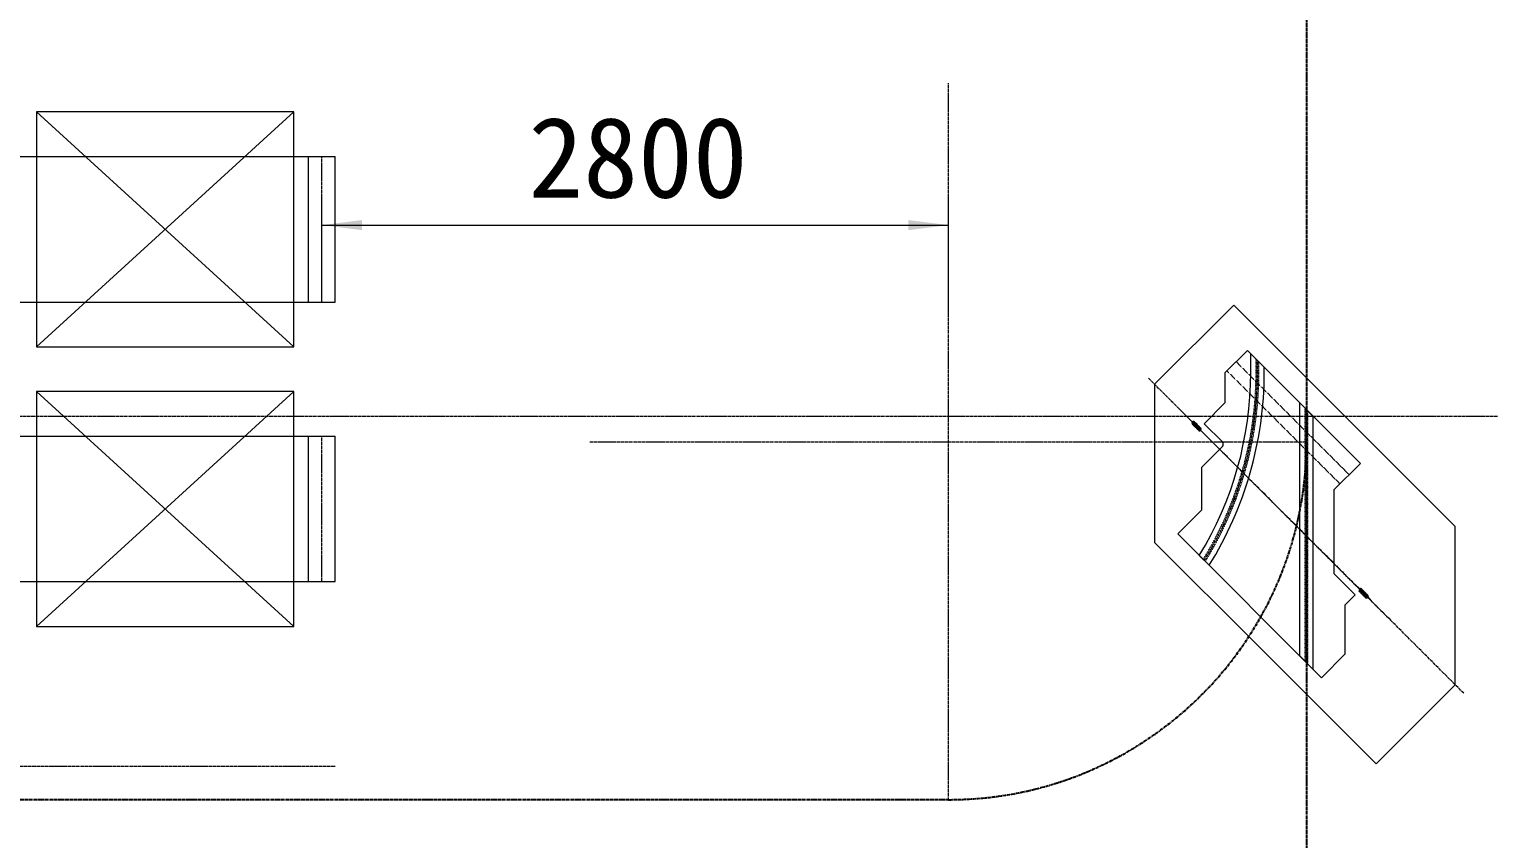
# Model space of a CAD drawing. Header units: millimetres. Extents: x -50460 to 50460, y -35640 to 35640.
# Drawn here: x 13398 to 19920, y -10690 to -7070 of the extents above; entities that cross this region are included whole.
import ezdxf

# ---------------------------------------------------------------- set-up
doc = ezdxf.new("R2010")
doc.units = ezdxf.units.MM
for name, pattern in [('双点画线', [22, 12, -2, 2, -2, 2, -2]), ('点画线', [18, 12, -2, 2, -2]), ('虚线', [2, 1, -1])]:
    doc.linetypes.add(name, pattern=pattern)
doc.layers.get('0').update_dxf_attribs({"lineweight": 35})
for name, color, linetype, lineweight in [('7', 30, '双点画线', 18), ('EB0', 7, 'Continuous', 15), ('EB0_1', 7, 'Continuous', 15), ('PALLET', 4, 'Continuous', 18), ('RackFrame', 5, 'Continuous', 18), ('中心线层', 1, '点画线', 18), ('尺寸线层', 4, 'Continuous', 18), ('粗实线层', 7, 'Continuous', 15), ('粗实线层_1', 7, 'Continuous', 15), ('细线', 7, 'Continuous', 18), ('虚线层', 100, '虚线', 18)]:
    doc.layers.add(name, color=color, linetype=linetype, lineweight=lineweight)
doc.styles.get("Standard").update_dxf_attribs({"font": ''})
doc.styles.get('Standard').set_extended_font_data('宋体')
doc.dimstyles.new('AM_DEMATIC$0', dxfattribs={"dimscale": 120, "dimtxt": 3, "dimasz": 1.5, "dimexe": 1, "dimexo": 0, "dimgap": 1, "dimtad": 1, "dimdsep": 46, "dimtxsty": 'Standard', "dimblk": '_CAXARROW', "dimcen": 0, "dimdle": 3, "dimclrd": 256, "dimclre": 256, "dimclrt": 2, "dimadec": 0, "dimazin": 2, "dimtfac": 0.707107, "dimtdec": 3, "dimtmove": 0, "dimatfit": 3, "dimfxl": 1, "dimfrac": 2, "dimtolj": 1, "dimlwd": 18, "dimarcsym": 0})

# ---------------------------------------------------------------- blocks, each defined once
blk = doc.blocks.new('*X353')
at = {"layer": 'PALLET', "linetype": 'Continuous', "lineweight": 18}
for p, q in [((1835, 150), (685, 1200)), ((1835, 1200), (685, 150))]:
    blk.add_line(p, q, dxfattribs=at)
blk.add_lwpolyline([(1835, 1200), (685, 1200), (685, 150), (1835, 150), (1835, 1200)], dxfattribs=at)
blk = doc.blocks.new('*X385')
at = {"layer": 'PALLET', "linetype": 'Continuous', "lineweight": 18}
for p, q in [((1835, 150), (685, 1200)), ((1835, 1200), (685, 150))]:
    blk.add_line(p, q, dxfattribs=at)
blk.add_lwpolyline([(1835, 1200), (685, 1200), (685, 150), (1835, 150), (1835, 1200)], dxfattribs=at)
blk = doc.blocks.new('*X513')
at = {"layer": '尺寸线层', "linetype": 'Continuous', "lineweight": 18, "transparency": 16777216}
for points in [[(22089.9, -1589.7), (22112.4, -1769.7), (22067.4, -1769.7)], [(22089.9, -15589.7), (22112.4, -15409.7), (22067.4, -15409.7)]]:
    blk.add_hatch(color=256, dxfattribs=at).paths.add_polyline_path(points, flags=0)
at = {"layer": '尺寸线层', "transparency": 16777216}
for p, q in [((14580.3, -1589.7), (22209.9, -1589.7)), ((14580.3, -15589.7), (22209.9, -15589.7))]:
    blk.add_line(p, q, dxfattribs=at)
at = {"layer": '尺寸线层', "linetype": 'Continuous', "lineweight": 18, "transparency": 16777216}
blk.add_line((22089.9, -1589.7), (22089.9, -15589.7), dxfattribs=at)
at = {"layer": '尺寸线层', "color": 2, "transparency": 16777216, "insert": (21789.9, -8576.7), "char_height": 360, "width": 2392, "attachment_point": 5, "rotation": 90, "line_spacing_factor": 1.37}
blk.add_mtext('14000', dxfattribs=at)
blk = doc.blocks.new('_CAXARROW')
blk.add_hatch(color=0).paths.add_polyline_path([(0, 0), (-1, 0.125), (-1, -0.125)], flags=0)
blk = doc.blocks.new('*X640')
at = {"layer": '中心线层'}
blk.add_line((353.6, 353.6), (-1055.4, 1762.5), dxfattribs=at)
at = {"layer": '粗实线层_1'}
for p, q in [((-1027.9, 1735), (-674.3, 2088.6)), ((-674.3, 2088.6), (315.6, 1098.6)), ((-1027.9, 1735), (-1027.9, 1027.9)), ((315.6, 391.5), (315.6, 1098.6)), ((-568.3, 568.3), (-1027.9, 1027.9)), ((-37.9, 37.9), (-568.3, 568.3)), ((315.6, 391.5), (-37.9, 37.9))]:
    blk.add_line(p, q, dxfattribs=at)
blk = doc.blocks.new('*X642')
at = {"layer": 'EB0'}
for p, q in [((247, 878.7), (247, 962.8)), ((307.4, 878.7), (307.4, 902.5))]:
    blk.add_line(p, q, dxfattribs=at)
at = {"layer": '中心线层'}
blk.add_line((277.2, 875.7), (277.2, 932.7), dxfattribs=at)
at = {"layer": '中心线层', "linetype": '点画线', "lineweight": 18}
blk.add_arc((-1322.8, 878.7), 1600, 328.35428, 0, dxfattribs=at)
at = {"layer": '粗实线层'}
for p, q in [((307.4, 902.5), (247, 962.8)), ((61.2, 17.3), (17.3, 61.1))]:
    blk.add_line(p, q, dxfattribs=at)
for radius, start in [(1569.8, 328.61578), (1630.2, 328.10273)]:
    blk.add_arc((-1322.8, 878.7), radius, start, 0, dxfattribs=at)
at = {"layer": '虚线层', "linetype": '虚线', "lineweight": 18}
for p, q in [((271, 878.7), (271, 938.8)), ((283.3, 878.7), (283.3, 926.5))]:
    blk.add_line(p, q, dxfattribs=at)
for radius, start, end in [(1593.8, 328.40677, 0), (1606.2, 328.30221, 360)]:
    blk.add_arc((-1322.8, 878.7), radius, start, end, dxfattribs=at)
blk = doc.blocks.new('*X643')
at = {"layer": 'EB0'}
for p, q in [((23.8, 84.2), (23.8, 1215.5)), ((84.2, 23.8), (84.2, 1155.2))]:
    blk.add_line(p, q, dxfattribs=at)
at = {"layer": '中心线层'}
blk.add_line((54, 54), (54, 1185.4), dxfattribs=at)
at = {"layer": '粗实线层'}
for p, q in [((23.8, 1215.5), (84.2, 1155.2)), ((84.2, 23.8), (23.8, 84.2))]:
    blk.add_line(p, q, dxfattribs=at)
at = {"layer": '虚线层', "linetype": '虚线', "lineweight": 18}
for p, q in [((47.8, 60.1), (47.8, 1191.5)), ((60.1, 47.8), (60.1, 1179.2))]:
    blk.add_line(p, q, dxfattribs=at)
blk = doc.blocks.new('*X644')
at = {"layer": '7', "linetype": '双点画线', "lineweight": 25}
for p, q in [((6.3, 6.3), (18.9, -6.3)), ((6.3, -6.3), (18.9, 6.3)), ((12, 2), (15.6, -4.2)), ((20.1, 0), (12.6, -7.5)), ((20.8, -0.7), (13.3, -8.2)), ((15.6, -5.1), (15.2, -5.4)), ((15.3, -2.7), (27.9, -15.3)), ((15.3, -15.3), (27.9, -2.7)), ((15.3, -2.7), (27.9, -15.3)), ((15.3, -15.3), (27.9, -2.7)), ((19.8, -7.7), (17.5, -7)), ((18.3, -12), (26.9, -21.3)), ((20.2, -7.2), (19.6, -4.9)), ((22.5, -11), (23, -11.5)), ((28.4, -18.6), (22.9, -13.5)), ((23.6, -9.9), (24.1, -10.4)), ((24.3, -11.7), (36.9, -24.3)), ((24.3, -24.3), (36.9, -11.7)), ((24.6, -5.7), (33.9, -14.3)), ((31.1, -15.8), (26.1, -10.3)), ((33.2, -20.6), (45.8, -33.2)), ((33.2, -33.2), (45.8, -20.6))]:
    blk.add_line(p, q, dxfattribs=at)
at = {"layer": '7', "linetype": 'Continuous', "lineweight": 35}
for p, q in [((11.4, 2.2), (11, 2.5)), ((15.2, -5.4), (11.2, 1.5)), ((11.4, 2.2), (11.3, 2.6)), ((15.6, -5.1), (11.4, 2.2)), ((15.6, -4.2), (15.2, -4.4))]:
    blk.add_line(p, q, dxfattribs=at)
at = {"layer": '7', "linetype": '双点画线', "lineweight": 25}
for centre, radius in [((12.6, 0), 2.23), ((21.6, -9), 2.23), ((21.6, -9), 2.23), ((30.6, -18), 2.22), ((39.5, -26.9), 2.23)]:
    blk.add_circle(centre, radius, dxfattribs=at)
for centre, radius, start, end in [((12.6, 0), 5.91, 32.95359, 237.04641), ((41, 19.4), 28.5, 214.07913, 235.92087), ((-6.8, -28.4), 28.5, 34.07913, 55.92087), ((21.6, -9), 5.91, 32.95359, 237.04641), ((21.6, -9), 4.5, 154.49925, 225), ((2.1, -37.4), 28.5, 34.07913, 55.92087), ((21.6, -9), 2.22, 143.37118, 293.73713), ((21.6, -9), 4.5, 45, 115.50075), ((21.6, -9), 2.22, 336.26287, 126.62882), ((24, -12.6), 1.48, 135, 217.41557), ((25.2, -11.4), 1.48, 52.58443, 135), ((30.6, -18), 5.9, 212.95359, 57.04641), ((50, 10.5), 28.5, 214.07913, 235.92087), ((30.6, -18), 5, 222.27004, 47.72996), ((11.1, -46.4), 28.5, 34.07913, 55.92087), ((30.6, -18), 2.23, 135, 74.62113), ((30.6, -18), 2.23, 195.37887, 74.62113), ((39.5, -26.9), 5.9, 212.95359, 57.04641), ((59, 1.5), 28.5, 214.07913, 235.92087)]:
    blk.add_arc(centre, radius, start, end, dxfattribs=at)
at = {"layer": '7', "linetype": 'Continuous', "lineweight": 35}
for centre, radius, start, end in [((11.1, 2.7), 0.8, 350.73048, 249.26952), ((11.1, 2.7), 0.8, 350.73048, 249.26952), ((10.1, 0.9), 1.28, 30, 54.91022), ((11.1, 2.7), 0.213, 345, 255), ((13.2, 2.7), 1.28, 185.08978, 210)]:
    blk.add_arc(centre, radius, start, end, dxfattribs=at)
blk = doc.blocks.new('*X645')
at = {"layer": '7', "linetype": '双点画线', "lineweight": 25}
for p, q in [((-33.2, 20.6), (-45.8, 33.2)), ((-33.2, 33.2), (-45.8, 20.6)), ((-24.3, 11.7), (-36.9, 24.3)), ((-24.3, 24.3), (-36.9, 11.7)), ((-24.6, 5.7), (-33.9, 14.3)), ((-31.1, 15.8), (-26.1, 10.3)), ((-28.4, 18.6), (-22.9, 13.5)), ((-15.3, 2.7), (-27.9, 15.3)), ((-15.3, 15.3), (-27.9, 2.7)), ((-15.3, 2.7), (-27.9, 15.3)), ((-15.3, 15.3), (-27.9, 2.7)), ((-18.3, 12), (-26.9, 21.3)), ((-23.6, 9.9), (-24.1, 10.4)), ((-22.5, 11), (-23, 11.5)), ((-20.8, 0.7), (-13.3, 8.2)), ((-20.2, 7.2), (-19.6, 4.9)), ((-20.1, 0), (-12.6, 7.5)), ((-19.8, 7.7), (-17.5, 7)), ((-6.3, -6.3), (-18.9, 6.3)), ((-6.3, 6.3), (-18.9, -6.3)), ((-15.6, 5.1), (-15.2, 5.4)), ((-12, -2), (-15.6, 4.2))]:
    blk.add_line(p, q, dxfattribs=at)
at = {"layer": '7', "linetype": 'Continuous', "lineweight": 35}
for p, q in [((-15.6, 5.1), (-11.4, -2.2)), ((-15.6, 4.2), (-15.2, 4.4)), ((-15.2, 5.4), (-11.2, -1.5)), ((-11.4, -2.2), (-11.3, -2.6)), ((-11.4, -2.2), (-11, -2.5))]:
    blk.add_line(p, q, dxfattribs=at)
at = {"layer": '7', "linetype": '双点画线', "lineweight": 25}
for centre, radius in [((-39.5, 26.9), 2.23), ((-30.6, 18), 2.22), ((-21.6, 9), 2.23), ((-21.6, 9), 2.23), ((-12.6, 0), 2.23)]:
    blk.add_circle(centre, radius, dxfattribs=at)
for centre, radius, start, end in [((-39.5, 26.9), 5.9, 32.95359, 237.04641), ((-59, -1.5), 28.5, 34.07913, 55.92087), ((-30.6, 18), 5.9, 32.95359, 237.04641), ((-30.6, 18), 5, 42.27004, 227.72996), ((-11.1, 46.4), 28.5, 214.07913, 235.92087), ((-50, -10.5), 28.5, 34.07913, 55.92087), ((-30.6, 18), 2.23, 315, 254.62113), ((-30.6, 18), 2.23, 15.37887, 254.62113), ((-21.6, 9), 5.91, 212.95359, 57.04641), ((-25.2, 11.4), 1.48, 232.58443, 315), ((-2.1, 37.4), 28.5, 214.07913, 235.92087), ((-41, -19.4), 28.5, 34.07913, 55.92087), ((-21.6, 9), 4.5, 225, 295.50075), ((-21.6, 9), 2.22, 156.26287, 306.62882), ((-24, 12.6), 1.48, 315, 37.41557), ((-21.6, 9), 2.22, 323.37118, 113.73713), ((-21.6, 9), 4.5, 334.49925, 45), ((-12.6, 0), 5.91, 212.95359, 57.04641), ((6.8, 28.4), 28.5, 214.07913, 235.92087)]:
    blk.add_arc(centre, radius, start, end, dxfattribs=at)
at = {"layer": '7', "linetype": 'Continuous', "lineweight": 35}
for centre, radius, start, end in [((-13.2, -2.7), 1.28, 5.08978, 30), ((-11.1, -2.7), 0.8, 170.73048, 69.26952), ((-11.1, -2.7), 0.8, 170.73048, 69.26952), ((-11.1, -2.7), 0.213, 165, 75), ((-10.1, -0.9), 1.28, 210, 234.91022)]:
    blk.add_arc(centre, radius, start, end, dxfattribs=at)
blk = doc.blocks.new('*X641')
at = {"layer": 'EB0_1'}
blk.add_line((-179.4, 1330.1), (-347, 1497.7), dxfattribs=at)
at = {"layer": '中心线层', "linetype": '点画线', "lineweight": 18}
for p, q in [((-654.3, 1239.3), (292.5, 292.5)), ((-598.2, 1183.3), (210.6, 374.4))]:
    blk.add_line(p, q, dxfattribs=at)
at = {"layer": '粗实线层'}
blk.add_line((-540, 1170.3), (-458.7, 1089), dxfattribs=at)
at = {"layer": '粗实线层_1'}
for p, q in [((-347, 1497.7), (-446, 1398.7)), ((-347, 1497.7), (157.9, 992.8)), ((-446, 1264.3), (-446, 1398.7)), ((-446, 1264.3), (-540, 1170.3)), ((-458.7, 1067.8), (-552, 974.4)), ((157.9, 992.8), (41.2, 876.1)), ((-552, 974.4), (-552, 783.5)), ((41.2, 498.5), (41.2, 876.1)), ((-552, 783.5), (-658.1, 677.4)), ((-658.1, 677.4), (-15.3, 34.7)), ((41.2, 498.5), (135.3, 404.5)), ((90.7, 359.9), (135.3, 404.5)), ((90.7, 140.7), (90.7, 359.9)), ((-15.3, 34.7), (90.7, 140.7))]:
    blk.add_line(p, q, dxfattribs=at)
blk.add_arc((-469.3, 1078.4), 15, 315, 44.99997, dxfattribs=at)
at = {"layer": '虚线层', "linetype": '虚线', "lineweight": 18}
for p, q in [((-397.2, 1447.5), (107.7, 942.6)), ((-438.2, 1406.5), (66.7, 901.6))]:
    blk.add_line(p, q, dxfattribs=at)
at = {"layer": '粗实线层'}
for name, p in [('*X642', (-578.9, 519.8)), ('*X643', (-136.5, 47.9)), ('*X645', (-548.4, 1146.1)), ('*X644', (146.9, 425.5))]:
    blk.add_blockref(name, p, dxfattribs=at)
blk = doc.blocks.new('*X639')
at = {"layer": '粗实线层'}
for name, p in [('*X640', (37.9, -37.9)), ('*X641', (-228.6, 350.7))]:
    blk.add_blockref(name, p, dxfattribs=at)
blk = doc.blocks.new('*X646')
at = {"layer": '尺寸线层', "linetype": 'Continuous', "lineweight": 18, "transparency": 16777216}
for points in [[(14705.3, -7945.9), (14885.3, -7923.4), (14885.3, -7968.4)], [(17505.3, -7945.9), (17325.3, -7923.4), (17325.3, -7968.4)]]:
    blk.add_hatch(color=256, dxfattribs=at).paths.add_polyline_path(points, flags=0)
at = {"layer": '尺寸线层', "transparency": 16777216}
for p, q in [((14705.3, -8289.7), (14705.3, -7825.9)), ((17505.3, -8289.7), (17505.3, -7825.9))]:
    blk.add_line(p, q, dxfattribs=at)
at = {"layer": '尺寸线层', "linetype": 'Continuous', "lineweight": 18, "transparency": 16777216}
blk.add_line((14705.3, -7945.9), (17505.3, -7945.9), dxfattribs=at)
at = {"layer": '尺寸线层', "color": 2, "transparency": 16777216, "insert": (16118.3, -7645.9), "char_height": 360, "width": 1944, "attachment_point": 5, "line_spacing_factor": 1.37}
blk.add_mtext('2800', dxfattribs=at)

msp = doc.modelspace()

# ---------------------------------------------------------------- linework, layer by layer
at = {"layer": '7', "linetype": '双点画线', "lineweight": 25}
for p, q in [((19105.258, -4714.726), (19105.258, -12464.726)), ((17505.258, -10514.726), (-36301.742, -10514.726))]:
    msp.add_line(p, q, dxfattribs=at)
msp.add_arc((17505.258, -8914.726), 1600, 270, 360, dxfattribs=at)
at = {"layer": 'RackFrame'}
for p, q in [((-32954.742, -7639.726), (14765.258, -7639.726)), ((14645.258, -8289.726), (14645.258, -7639.726)), ((14765.258, -8289.726), (14765.258, -7639.726)), ((-32954.742, -8289.726), (14765.258, -8289.726)), ((-32954.742, -8889.726), (14765.258, -8889.726)), ((14645.258, -9539.726), (14645.258, -8889.726)), ((14765.258, -9539.726), (14765.258, -8889.726)), ((-32954.742, -9539.726), (14765.258, -9539.726))]:
    msp.add_line(p, q, dxfattribs=at)
at = {"layer": '中心线层'}
for p, q in [((17505.258, -10517.726), (17505.258, -7311.726)), ((14705.258, -8289.726), (14705.258, -7639.726)), ((-12347.742, -8799.726), (21008.258, -8799.726)), ((14705.258, -9539.726), (14705.258, -8889.726)), ((15902.258, -8914.726), (19108.258, -8914.726)), ((-32954.742, -10364.726), (14765.258, -10364.726))]:
    msp.add_line(p, q, dxfattribs=at)

# ---------------------------------------------------------------- block references
at = {"layer": '尺寸线层'}
msp.add_blockref('*X639', (19416.394, -10354.675), dxfattribs=at)
at = {"layer": '细线'}
for name, p in [('*X353', (12745.258, -8639.726)), ('*X385', (12745.258, -9889.726))]:
    msp.add_blockref(name, p, dxfattribs=at)

# ---------------------------------------------------------------- dimensions: what is measured, and where the dimension line sits
at = {"layer": '尺寸线层'}
dim = msp.add_linear_dim(base=(22089.946, -15589.726), p1=(14580.258, -1589.726), p2=(14580.258, -15589.726), angle=270, dimstyle='AM_DEMATIC$0', override={"dimsah": 1, "dimtfill": 1, "dimtzin": 8}, dxfattribs=at)
dim.commit()
dim.dimension.update_dxf_attribs({"geometry": '*X513', "text_midpoint": (22089.946, -8589.726)})
dim = msp.add_linear_dim(base=(17505.258, -7945.852), p1=(14705.258, -8289.726), p2=(17505.258, -8289.726), dimstyle='AM_DEMATIC$0', override={"dimsah": 1, "dimtfill": 1, "dimtzin": 8}, dxfattribs=at)
dim.commit()
dim.dimension.update_dxf_attribs({"geometry": '*X646', "text_midpoint": (16105.258, -7945.852)})

doc.saveas('drawing.dxf')
